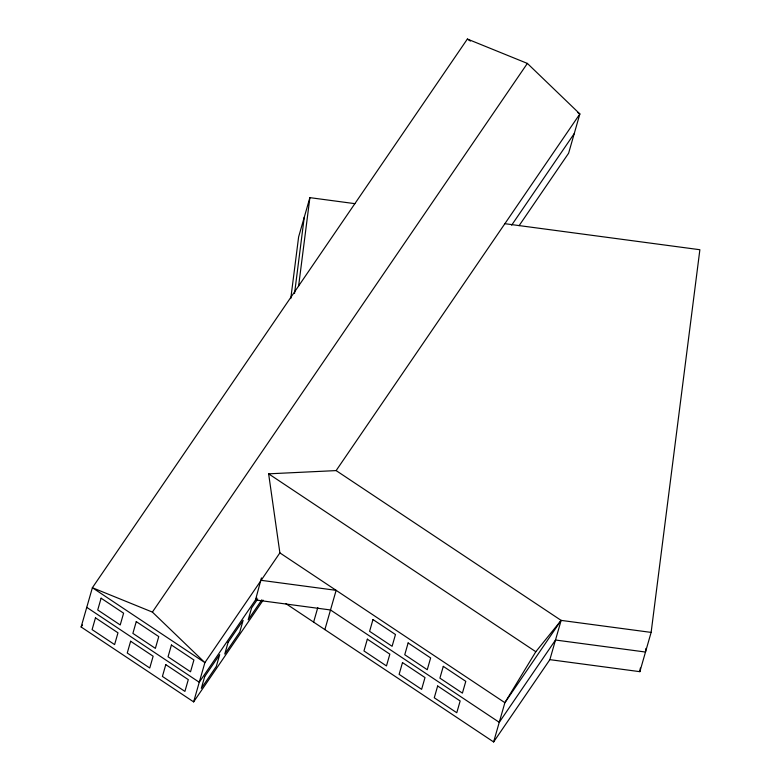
<?xml version="1.0" encoding="UTF-8"?>
<svg xmlns="http://www.w3.org/2000/svg" width="781" height="781" viewBox="0 0 781 781"><rect width="100%" height="100%" fill="white"/><g stroke="black" fill="none" stroke-linecap="round" stroke-linejoin="round"><path stroke-width="1.17" d="M290.766 298.596L298.625 236.907L309.881 197.642L354.877 203.656M294.544 293.49L304.248 217.274M645.955 648.415L645.496 652.037L555.496 640.02L499.254 722.318L330.5 609.971L255.504 599.954L261.44 577.911M298.625 285.953L309.881 197.642M285.826 603.606L493.621 741.95L549.873 659.652L639.864 671.67L640.332 668.048M639.864 671.67L651.129 632.405L699.874 249.725L504.877 223.688M263.119 600.198L193.629 701.885L81.126 626.987L92.383 587.722L467.37 39.05L527.37 63.417L579.873 113.948L568.617 153.213L519.072 225.699M193.629 701.885L204.886 662.62L279.881 552.889L268.635 473.833L336.133 470.592L561.129 620.387L651.129 632.405M313.62 622.106L317.808 607.53M324.876 629.603L336.133 590.338L261.137 580.322M493.621 741.95L504.877 702.685L535.815 651.725L561.129 620.387L549.873 659.652M81.126 626.987L82.503 624.976M152.393 612.089L204.886 662.62L92.383 587.722L152.393 612.089L527.37 63.417M336.133 470.592L579.873 113.948L577.842 112.601M256.842 597.992L199.253 682.252L86.759 607.354M511.633 225.192L574.24 133.58M257.701 599.017L251.57 607.989L248.192 619.772L261.82 599.818M561.129 620.387L504.877 702.685L279.881 552.889M467.37 39.05L470.416 41.071M268.635 473.833L535.815 651.725M95.477 617.83L92.099 629.613L114.602 644.589L117.98 632.815L95.477 617.83M101.1 598.197L97.732 609.981L120.225 624.956L123.603 613.183L101.1 598.197M130.632 641.24L127.254 653.014L149.757 667.999L153.135 656.216L130.632 641.24M136.265 621.608L132.887 633.381L155.38 648.367L158.758 636.583L136.265 621.608M165.787 664.641L162.409 676.424L184.912 691.4L188.289 679.626L165.787 664.641M171.42 645.018L168.042 656.792L190.535 671.777L193.913 659.994L171.42 645.018M204.69 676.58L201.313 688.354L216.317 666.408L219.695 654.634L204.69 676.58M228.13 642.285L224.752 654.068L239.747 632.112L243.125 620.339L228.13 642.285M367.343 639.17L363.966 650.954L386.468 665.929L389.846 654.156L367.343 639.17M372.976 619.548L369.598 631.321L392.101 646.297L395.479 634.523L372.976 619.548M402.498 662.581L399.12 674.354L421.623 689.34L425.001 677.557L402.498 662.581M408.131 642.948L404.753 654.732L427.256 669.707L430.634 657.934L408.131 642.948M437.653 685.991L434.275 697.765L456.778 712.741L460.155 700.967L437.653 685.991M443.286 666.359L439.908 678.133L462.411 693.118L465.788 681.335L443.286 666.359"/></g></svg>
